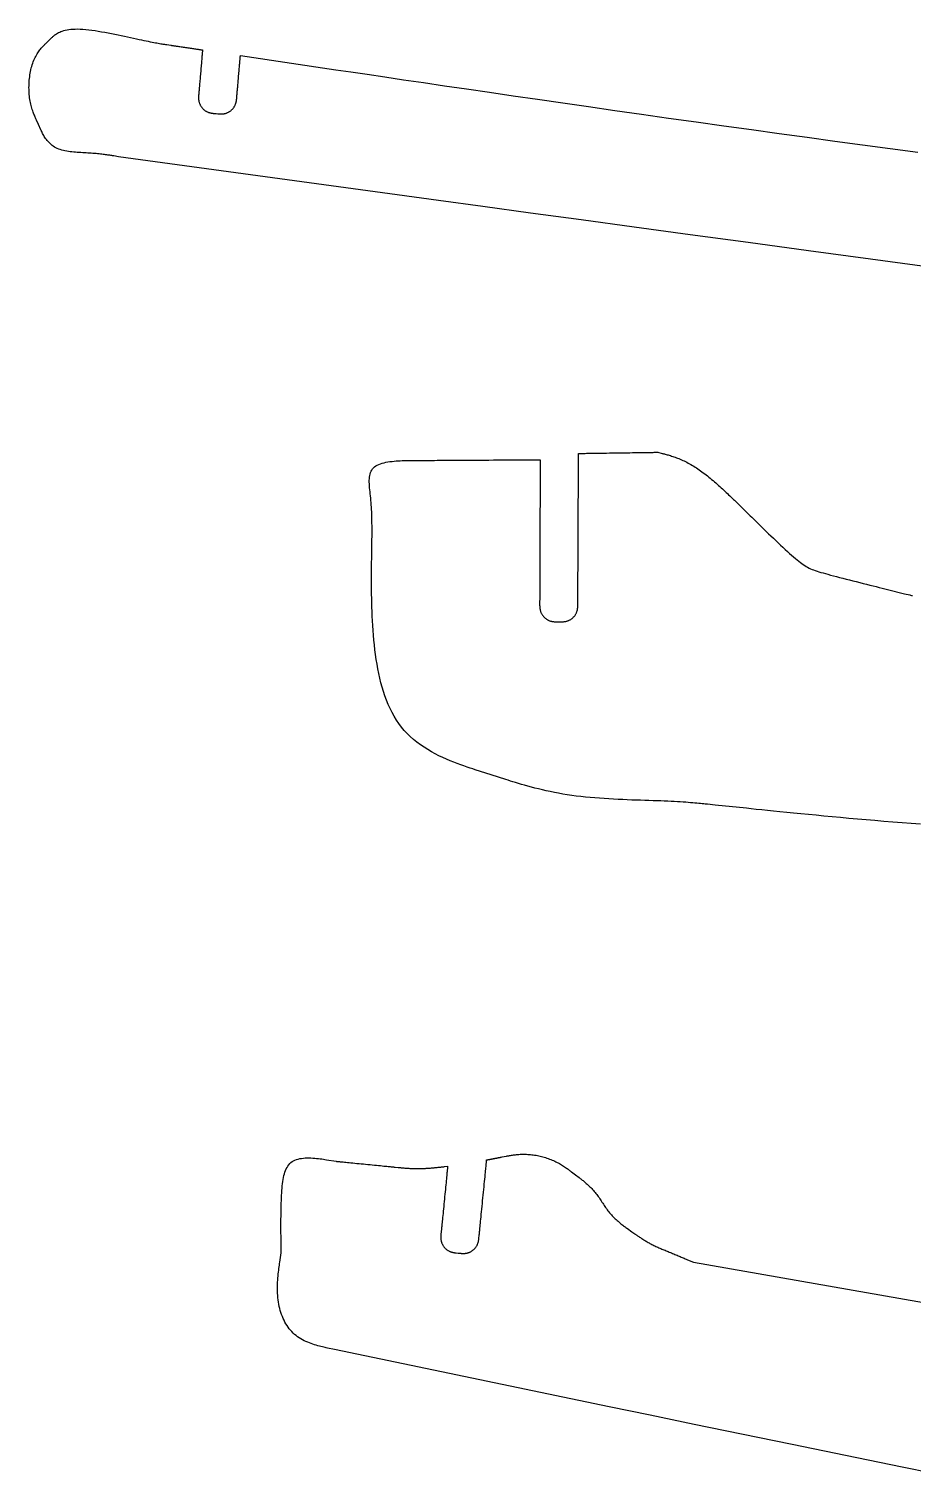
# Model space of a CAD drawing. Header units: millimetres. Extents: x -2745 to -1864, y 90 to 557.
# Drawn here: x -2740.4 to -2631.5, y 368.8 to 547.6 of the extents above; entities that cross this region are included whole.
import ezdxf

# ---------------------------------------------------------------- set-up
doc = ezdxf.new("R2010")
doc.units = ezdxf.units.MM

msp = doc.modelspace()

# ---------------------------------------------------------------- linework, layer by layer
at = {"flags": 128}
for points in [[(-2628.682365, 518.128862), (-2636.576466, 519.192211), (-2644.249664, 520.228159), (-2651.679497, 521.233358), (-2658.843502, 522.20446), (-2665.719218, 523.138118), (-2672.284181, 524.030983), (-2678.515931, 524.879706), (-2684.392005, 525.680943), (-2689.889939, 526.431341), (-2694.987273, 527.127557), (-2729.363223, 531.824911), (-2729.904391, 531.913849), (-2729.989594, 531.927835), (-2730.082734, 531.943019), (-2730.183629, 531.959267), (-2730.292097, 531.976443), (-2730.407958, 531.994414), (-2730.531029, 532.013042), (-2730.66113, 532.032193), (-2730.79808, 532.051733), (-2730.941696, 532.071525), (-2731.091798, 532.091436), (-2731.248205, 532.111329), (-2731.410736, 532.131069), (-2731.579207, 532.150522), (-2731.753439, 532.169552), (-2731.933251, 532.188024), (-2732.11846, 532.205802), (-2732.308885, 532.222752), (-2732.504347, 532.23874), (-2732.704662, 532.253629), (-2732.90965, 532.267283), (-2733.119048, 532.279675), (-2733.332281, 532.291201), (-2733.548687, 532.302362), (-2733.767609, 532.313662), (-2733.988388, 532.325603), (-2734.210364, 532.338686), (-2734.432881, 532.353415), (-2734.655279, 532.370292), (-2734.8769, 532.38982), (-2735.097084, 532.4125), (-2735.315173, 532.438835), (-2735.530509, 532.469327), (-2735.742433, 532.50448), (-2735.950287, 532.544794), (-2736.153411, 532.590775), (-2736.351148, 532.64292), (-2736.542838, 532.701736), (-2736.727823, 532.767724), (-2736.905445, 532.841387), (-2737.075045, 532.923225), (-2737.236113, 533.013514), (-2737.388738, 533.111617), (-2737.533158, 533.216666), (-2737.669609, 533.327796), (-2737.798331, 533.44414), (-2737.91956, 533.564832), (-2738.033533, 533.689007), (-2738.14049, 533.815796), (-2738.240667, 533.944337), (-2738.334302, 534.07376), (-2738.421632, 534.203201), (-2738.502895, 534.331793), (-2738.578329, 534.45867), (-2738.648173, 534.582967), (-2738.712661, 534.703815), (-2738.772035, 534.820351), (-2738.826528, 534.931707), (-2738.876382, 535.037017), (-2738.921831, 535.135415), (-2739.224986, 535.802317), (-2739.463698, 536.327651), (-2739.501224, 536.410366), (-2739.541912, 536.500807), (-2739.585335, 536.59882), (-2739.631077, 536.704254), (-2739.678713, 536.816951), (-2739.727824, 536.936761), (-2739.777987, 537.063529), (-2739.828781, 537.197101), (-2739.879787, 537.337325), (-2739.93058, 537.484045), (-2739.980742, 537.637109), (-2740.029849, 537.796363), (-2740.077481, 537.961653), (-2740.123216, 538.132825), (-2740.166634, 538.309727), (-2740.207313, 538.492204), (-2740.244832, 538.680103), (-2740.278768, 538.873269), (-2740.308702, 539.07155), (-2740.334211, 539.274791), (-2740.354949, 539.482764), (-2740.370871, 539.694936), (-2740.382006, 539.910699), (-2740.38838, 540.129447), (-2740.390025, 540.350568), (-2740.386969, 540.573459), (-2740.37924, 540.797508), (-2740.366868, 541.02211), (-2740.349883, 541.246655), (-2740.328311, 541.470538), (-2740.302182, 541.693147), (-2740.271527, 541.913879), (-2740.236372, 542.132121), (-2740.196748, 542.347269), (-2740.152683, 542.558714), (-2740.104206, 542.765848), (-2740.051345, 542.968063), (-2739.994131, 543.16475), (-2739.932592, 543.355303), (-2739.866756, 543.539114), (-2739.796729, 543.715692), (-2739.722926, 543.885021), (-2739.645834, 544.0472), (-2739.565945, 544.202331), (-2739.48375, 544.350515), (-2739.399736, 544.491851), (-2739.314396, 544.626441), (-2739.228217, 544.754385), (-2739.141691, 544.875785), (-2739.055308, 544.990741), (-2738.969557, 545.099352), (-2738.884929, 545.201721), (-2738.801913, 545.297948), (-2738.720999, 545.388133), (-2738.642679, 545.472378), (-2738.56744, 545.550783), (-2738.495774, 545.623448), (-2738.428171, 545.690474), (-2738.36512, 545.751962), (-2737.938284, 546.163788), (-2737.564449, 546.524353), (-2737.505453, 546.581003), (-2737.440145, 546.642227), (-2737.367823, 546.707188), (-2737.287782, 546.775052), (-2737.19932, 546.844984), (-2737.101732, 546.916149), (-2736.994313, 546.987711), (-2736.876363, 547.058836), (-2736.747175, 547.128687), (-2736.606048, 547.196431), (-2736.452276, 547.261232), (-2736.285157, 547.322253), (-2736.103986, 547.378662), (-2735.908061, 547.429621), (-2735.696678, 547.474297), (-2735.469132, 547.511853), (-2735.22472, 547.541456), (-2734.962739, 547.56227), (-2734.682486, 547.573458), (-2734.383254, 547.574187), (-2734.06478, 547.563895), (-2733.728534, 547.543116), (-2733.376427, 547.512658), (-2733.010372, 547.473332), (-2732.632276, 547.425944), (-2732.24405, 547.371305), (-2731.847605, 547.310221), (-2731.444849, 547.2435), (-2731.037693, 547.171953), (-2730.628047, 547.096387), (-2730.217823, 547.01761), (-2729.808928, 546.936432), (-2729.403273, 546.85366), (-2729.002769, 546.770103), (-2728.609326, 546.686569), (-2728.224853, 546.603867), (-2727.851262, 546.522805), (-2727.49046, 546.444193), (-2727.14436, 546.368837), (-2726.81487, 546.297548), (-2726.503485, 546.230965), (-2726.210033, 546.169064), (-2725.933927, 546.11165), (-2725.674577, 546.058531), (-2725.431399, 546.009515), (-2725.203804, 545.964407), (-2724.991202, 545.923013), (-2724.793008, 545.885143), (-2724.608633, 545.850602), (-2724.43749, 545.819199), (-2724.27899, 545.790737), (-2724.132546, 545.765026), (-2723.997572, 545.741872), (-2723.873478, 545.721082), (-2723.759677, 545.702463), (-2723.655581, 545.685821), (-2723.560604, 545.670965), (-2723.474156, 545.657699), (-2723.395651, 545.645832), (-2722.873371, 545.567685)], [(-2722.873371, 545.567685), (-2722.87329, 545.567673), (-2722.872723, 545.567587), (-2722.871184, 545.567358), (-2722.868186, 545.566911), (-2722.863244, 545.566173), (-2722.855871, 545.565073), (-2722.845583, 545.563537), (-2722.831891, 545.561493), (-2722.81431, 545.55887), (-2722.792354, 545.555593), (-2722.765538, 545.55159), (-2722.733374, 545.546789), (-2722.695376, 545.541119), (-2722.65106, 545.534504), (-2722.599939, 545.526874), (-2722.541525, 545.518157), (-2722.475335, 545.508277), (-2722.40088, 545.497165), (-2722.317676, 545.484746), (-2722.225235, 545.47095), (-2722.123315, 545.455738), (-2722.012646, 545.439221), (-2721.894199, 545.421542), (-2721.768947, 545.402849), (-2721.637861, 545.383284), (-2721.501914, 545.362993), (-2721.362079, 545.342123), (-2721.219327, 545.320817), (-2721.07463, 545.299221), (-2720.928962, 545.27748), (-2720.783293, 545.255739), (-2720.638596, 545.234143), (-2720.495845, 545.212837), (-2720.356009, 545.191967), (-2720.220062, 545.171676), (-2720.088977, 545.152111), (-2719.963724, 545.133418), (-2719.845277, 545.115739), (-2719.734608, 545.099222), (-2719.632689, 545.08401), (-2719.540248, 545.070214), (-2719.457043, 545.057795), (-2719.382589, 545.046683), (-2719.316398, 545.036803), (-2719.257985, 545.028085), (-2719.206863, 545.020456), (-2719.162546, 545.013841), (-2719.12455, 545.00817), (-2719.092386, 545.00337), (-2719.065569, 544.999367), (-2719.043613, 544.99609), (-2719.026033, 544.993467), (-2719.012341, 544.991423), (-2719.002051, 544.989887), (-2718.994679, 544.988787), (-2718.989737, 544.988049), (-2718.98674, 544.987602), (-2718.9852, 544.987372), (-2718.984633, 544.987287), (-2718.984552, 544.987276), (-2718.984561, 544.987165), (-2718.984627, 544.986395), (-2718.984807, 544.984303), (-2718.985158, 544.980231), (-2718.985735, 544.973516), (-2718.986597, 544.9635), (-2718.9878, 544.94952), (-2718.9894, 544.930917), (-2718.991454, 544.907031), (-2718.99402, 544.877201), (-2718.997154, 544.840766), (-2719.000912, 544.797065), (-2719.005352, 544.74544), (-2719.010531, 544.685228), (-2719.016506, 544.615771), (-2719.023332, 544.536407), (-2719.031067, 544.446475), (-2719.039767, 544.345316), (-2719.04949, 544.232269), (-2719.060293, 544.106673), (-2719.072203, 543.968198), (-2719.085136, 543.817836), (-2719.098978, 543.656905), (-2719.113615, 543.486728), (-2719.128934, 543.308627), (-2719.14482, 543.12392), (-2719.161161, 542.93393), (-2719.177844, 542.739978), (-2719.194753, 542.543383), (-2719.211776, 542.345467), (-2719.228799, 542.147552), (-2719.245708, 541.950958), (-2719.26239, 541.757005), (-2719.278731, 541.567015), (-2719.294617, 541.382309), (-2719.309936, 541.204207), (-2719.324574, 541.03403), (-2719.338415, 540.8731), (-2719.351348, 540.722737), (-2719.363259, 540.584263), (-2719.374061, 540.458667), (-2719.383784, 540.345619), (-2719.392485, 540.244459), (-2719.40022, 540.154529), (-2719.407046, 540.075164), (-2719.413021, 540.005706), (-2719.4182, 539.945495), (-2719.42264, 539.89387), (-2719.426398, 539.85017), (-2719.429532, 539.813735), (-2719.432098, 539.783905), (-2719.434152, 539.760018), (-2719.435752, 539.741416), (-2719.436954, 539.727436), (-2719.437816, 539.717419), (-2719.438393, 539.710704), (-2719.438744, 539.706632), (-2719.438924, 539.70454), (-2719.43899, 539.70377), (-2719.438999, 539.70366), (-2719.457551, 539.486935), (-2719.460448, 539.452831), (-2719.463475, 539.415658), (-2719.466484, 539.375593), (-2719.469326, 539.332822), (-2719.471852, 539.287522), (-2719.473915, 539.239876), (-2719.475366, 539.190063), (-2719.476056, 539.138264), (-2719.475838, 539.084662), (-2719.474562, 539.029435), (-2719.472082, 538.972766), (-2719.468247, 538.914834), (-2719.46291, 538.855821), (-2719.455923, 538.795906), (-2719.447137, 538.735271), (-2719.436403, 538.674099), (-2719.423573, 538.612567), (-2719.408499, 538.550858), (-2719.391033, 538.489152), (-2719.371026, 538.42763), (-2719.34837, 538.366461), (-2719.323118, 538.305769), (-2719.295365, 538.245667), (-2719.265202, 538.186266), (-2719.232725, 538.127677), (-2719.198027, 538.070016), (-2719.161201, 538.013392), (-2719.12234, 537.957917), (-2719.08154, 537.903705), (-2719.038891, 537.850867), (-2718.99449, 537.799516), (-2718.948429, 537.749764), (-2718.900802, 537.701723), (-2718.851701, 537.655504), (-2718.801222, 537.611221), (-2718.749457, 537.568985), (-2718.696501, 537.52891), (-2718.642446, 537.491106), (-2718.587387, 537.455685), (-2718.531416, 537.422761), (-2718.474646, 537.392407), (-2718.41726, 537.364545), (-2718.359461, 537.339059), (-2718.301452, 537.315831), (-2718.243435, 537.294746), (-2718.185611, 537.275685), (-2718.128185, 537.258535), (-2718.071355, 537.243177), (-2718.015328, 537.229495), (-2717.960303, 537.217373), (-2717.906484, 537.206693), (-2717.854073, 537.197341), (-2717.803271, 537.189198), (-2717.754282, 537.182149), (-2717.707309, 537.176076), (-2717.662551, 537.170864), (-2717.620214, 537.166395), (-2717.580497, 537.162555), (-2717.543606, 537.159225), (-2717.294503, 537.137773), (-2717.079264, 537.119298), (-2717.045394, 537.116414), (-2717.008475, 537.113401), (-2716.968686, 537.11041), (-2716.926206, 537.10759), (-2716.881216, 537.105091), (-2716.833894, 537.10306), (-2716.78442, 537.10165), (-2716.732973, 537.101009), (-2716.679732, 537.101284), (-2716.624878, 537.102628), (-2716.568588, 537.105189), (-2716.511044, 537.109115), (-2716.452424, 537.114558), (-2716.392906, 537.121665), (-2716.332673, 537.130586), (-2716.271901, 537.141471), (-2716.210772, 537.154469), (-2716.149463, 537.16973), (-2716.088155, 537.187403), (-2716.027027, 537.207637), (-2715.966246, 537.230541), (-2715.905937, 537.256061), (-2715.84621, 537.284102), (-2715.787177, 537.31457), (-2715.728949, 537.347369), (-2715.671639, 537.382406), (-2715.615356, 537.419585), (-2715.560214, 537.458811), (-2715.506323, 537.49999), (-2715.453796, 537.543027), (-2715.402742, 537.587827), (-2715.353275, 537.634297), (-2715.305506, 537.68234), (-2715.259545, 537.731862), (-2715.215506, 537.782769), (-2715.173498, 537.834965), (-2715.133635, 537.888356), (-2715.096025, 537.942847), (-2715.060784, 537.998344), (-2715.028021, 538.054752), (-2714.997809, 538.111958), (-2714.970072, 538.169776), (-2714.944694, 538.228004), (-2714.921559, 538.286437), (-2714.900551, 538.344874), (-2714.881556, 538.40311), (-2714.864458, 538.460943), (-2714.84914, 538.518169), (-2714.835489, 538.574584), (-2714.823387, 538.629986), (-2714.81272, 538.68417), (-2714.803372, 538.736936), (-2714.795228, 538.788078), (-2714.788172, 538.837393), (-2714.782089, 538.884678), (-2714.776862, 538.92973), (-2714.772377, 538.972345), (-2714.768519, 539.012322), (-2714.76517, 539.049454), (-2714.743587, 539.300179), (-2714.743578, 539.300283), (-2714.743515, 539.301012), (-2714.743345, 539.302989), (-2714.743014, 539.306839), (-2714.742468, 539.313187), (-2714.741653, 539.322656), (-2714.740517, 539.335872), (-2714.739004, 539.35346), (-2714.737062, 539.376042), (-2714.734636, 539.404242), (-2714.731673, 539.438687), (-2714.728121, 539.480001), (-2714.723923, 539.528808), (-2714.719027, 539.58573), (-2714.713379, 539.651394), (-2714.706926, 539.726424), (-2714.699613, 539.811444), (-2714.691387, 539.90708), (-2714.682195, 540.013953), (-2714.671983, 540.13269), (-2714.660723, 540.263602), (-2714.648497, 540.405754), (-2714.635411, 540.557896), (-2714.621574, 540.718778), (-2714.607092, 540.887154), (-2714.592073, 541.061773), (-2714.576624, 541.241387), (-2714.560854, 541.424748), (-2714.544869, 541.610606), (-2714.528776, 541.797713), (-2714.512682, 541.98482), (-2714.496696, 542.170678), (-2714.480926, 542.354039), (-2714.465477, 542.533653), (-2714.450458, 542.708273), (-2714.435977, 542.876648), (-2714.422139, 543.037531), (-2714.409053, 543.189671), (-2714.396827, 543.331823), (-2714.385568, 543.462736), (-2714.375355, 543.581472), (-2714.366163, 543.688346), (-2714.357938, 543.783981), (-2714.350624, 543.869001), (-2714.344171, 543.944031), (-2714.338524, 544.009695), (-2714.333628, 544.066619), (-2714.32943, 544.115424), (-2714.325877, 544.156738), (-2714.322914, 544.191183), (-2714.320488, 544.219385), (-2714.318546, 544.241966), (-2714.317034, 544.259553), (-2714.315897, 544.272769), (-2714.315082, 544.282238), (-2714.314536, 544.288587), (-2714.314205, 544.292437), (-2714.314035, 544.294415), (-2714.313972, 544.295142), (-2714.313963, 544.295247), (-2702.55506, 542.556741), (-2700.704582, 542.283188), (-2698.68702, 541.985127), (-2696.511672, 541.664126), (-2694.187836, 541.321754), (-2691.724812, 540.959582), (-2689.131897, 540.579179), (-2686.418391, 540.182113), (-2683.593593, 539.769953), (-2680.666801, 539.344269), (-2677.647314, 538.906629), (-2674.54443, 538.458604), (-2671.367449, 538.001762), (-2668.125669, 537.537671), (-2664.828389, 537.067903), (-2661.484907, 536.594025), (-2658.104522, 536.117607), (-2654.696534, 535.640217), (-2651.27024, 535.163426), (-2647.834939, 534.688802), (-2644.399931, 534.217915), (-2640.972786, 533.752058), (-2637.554171, 533.29143), (-2634.143021, 532.835956), (-2630.738275, 532.385558)], [(-2692.182823, 494.368243), (-2692.182514, 494.368245), (-2692.180348, 494.368258), (-2692.17447, 494.368293), (-2692.163024, 494.36836), (-2692.144151, 494.368473), (-2692.115998, 494.36864), (-2692.076708, 494.368873), (-2692.024423, 494.369183), (-2691.957288, 494.369582), (-2691.873447, 494.37008), (-2691.771043, 494.370688), (-2691.648221, 494.371417), (-2691.503123, 494.372278), (-2691.333894, 494.373283), (-2691.138678, 494.374443), (-2690.915618, 494.375767), (-2690.662858, 494.377268), (-2690.37854, 494.378956), (-2690.060811, 494.380842), (-2689.707813, 494.382938), (-2689.318617, 494.385249), (-2688.896008, 494.387758), (-2688.4437, 494.390444), (-2687.965404, 494.393284), (-2687.464833, 494.396256), (-2686.9457, 494.399338), (-2686.411716, 494.402509), (-2685.866595, 494.405745), (-2685.314048, 494.409026), (-2684.75779, 494.412329), (-2684.201531, 494.415632), (-2683.648984, 494.418913), (-2683.103863, 494.422149), (-2682.56988, 494.42532), (-2682.050745, 494.428402), (-2681.550175, 494.431375), (-2681.071879, 494.434214), (-2680.61957, 494.436899), (-2680.196962, 494.439409), (-2679.807767, 494.441719), (-2679.454768, 494.443816), (-2679.137038, 494.445703), (-2678.852722, 494.44739), (-2678.599962, 494.448891), (-2678.376901, 494.450215), (-2678.181684, 494.451375), (-2678.012456, 494.452379), (-2677.867358, 494.453241), (-2677.744535, 494.453971), (-2677.642132, 494.454578), (-2677.55829, 494.455076), (-2677.491156, 494.455475), (-2677.438872, 494.455786), (-2677.399581, 494.456018), (-2677.371427, 494.456186), (-2677.352556, 494.456297), (-2677.341109, 494.456366), (-2677.335231, 494.456401), (-2677.333065, 494.456413), (-2677.332755, 494.456415), (-2677.332757, 494.456049), (-2677.332766, 494.453481), (-2677.332792, 494.446513), (-2677.332842, 494.432944), (-2677.332924, 494.410572), (-2677.333046, 494.377199), (-2677.333218, 494.330622), (-2677.333446, 494.268643), (-2677.333738, 494.189059), (-2677.334104, 494.089672), (-2677.33455, 493.96828), (-2677.335086, 493.822682), (-2677.335719, 493.650679), (-2677.336456, 493.450071), (-2677.337308, 493.218656), (-2677.33828, 492.954234), (-2677.339381, 492.654604), (-2677.340621, 492.317567), (-2677.342006, 491.940921), (-2677.343545, 491.522467), (-2677.345242, 491.061104), (-2677.347084, 490.560132), (-2677.349055, 490.023953), (-2677.351141, 489.456967), (-2677.353322, 488.863577), (-2677.355586, 488.248181), (-2677.357914, 487.615182), (-2677.36029, 486.96898), (-2677.362699, 486.313975), (-2677.365124, 485.654571), (-2677.367549, 484.995166), (-2677.369958, 484.340162), (-2677.372333, 483.69396), (-2677.374661, 483.06096), (-2677.376925, 482.445565), (-2677.379107, 481.852174), (-2677.381192, 481.285188), (-2677.383164, 480.74901), (-2677.385006, 480.248038), (-2677.386703, 479.786675), (-2677.388241, 479.36822), (-2677.389627, 478.991575), (-2677.390866, 478.654537), (-2677.391967, 478.354908), (-2677.39294, 478.090485), (-2677.393791, 477.859071), (-2677.394528, 477.658462), (-2677.395161, 477.486459), (-2677.395697, 477.340862), (-2677.396144, 477.21947), (-2677.396509, 477.120082), (-2677.396802, 477.040499), (-2677.397029, 476.978519), (-2677.397201, 476.931943), (-2677.397324, 476.89857), (-2677.397405, 476.876198), (-2677.397456, 476.862628), (-2677.397481, 476.85566), (-2677.39749, 476.853093), (-2677.397492, 476.852726), (-2677.398243, 476.635564), (-2677.398339, 476.601392), (-2677.398315, 476.564155), (-2677.398036, 476.524042), (-2677.397371, 476.481246), (-2677.396187, 476.435957), (-2677.394351, 476.388366), (-2677.391733, 476.338664), (-2677.388198, 476.287045), (-2677.383615, 476.233697), (-2677.377849, 476.178812), (-2677.370771, 476.122581), (-2677.362245, 476.065196), (-2677.352141, 476.006848), (-2677.340327, 475.947729), (-2677.326668, 475.888027), (-2677.311032, 475.827936), (-2677.293288, 475.767648), (-2677.273303, 475.707351), (-2677.250944, 475.64724), (-2677.226078, 475.587502), (-2677.198614, 475.528317), (-2677.168611, 475.469803), (-2677.136172, 475.412066), (-2677.101398, 475.355211), (-2677.064391, 475.299343), (-2677.02525, 475.244569), (-2676.98408, 475.190991), (-2676.94098, 475.138717), (-2676.89605, 475.087851), (-2676.849394, 475.038499), (-2676.801112, 474.990765), (-2676.751307, 474.944755), (-2676.700077, 474.900575), (-2676.647525, 474.858329), (-2676.593754, 474.818123), (-2676.538862, 474.780062), (-2676.482953, 474.744251), (-2676.426127, 474.710795), (-2676.368486, 474.679801), (-2676.31013, 474.651373), (-2676.251177, 474.625575), (-2676.191804, 474.602317), (-2676.132203, 474.581466), (-2676.072567, 474.562887), (-2676.013089, 474.546449), (-2675.953962, 474.53202), (-2675.895378, 474.519467), (-2675.83753, 474.508657), (-2675.78061, 474.499457), (-2675.724811, 474.491736), (-2675.670326, 474.48536), (-2675.617347, 474.480198), (-2675.566068, 474.476116), (-2675.51668, 474.472981), (-2675.469377, 474.470662), (-2675.42435, 474.469026), (-2675.381794, 474.46794), (-2675.3419, 474.467271), (-2675.304861, 474.466888), (-2675.054846, 474.465331), (-2674.838816, 474.46417), (-2674.804824, 474.46401), (-2674.767781, 474.463966), (-2674.727879, 474.464174), (-2674.685308, 474.464768), (-2674.64026, 474.465882), (-2674.592923, 474.467652), (-2674.54349, 474.470211), (-2674.49215, 474.473694), (-2674.439094, 474.478234), (-2674.384514, 474.483969), (-2674.328598, 474.491029), (-2674.271539, 474.499552), (-2674.213526, 474.50967), (-2674.154751, 474.52152), (-2674.095402, 474.535235), (-2674.035672, 474.550949), (-2673.975751, 474.568797), (-2673.91583, 474.588914), (-2673.856098, 474.611433), (-2673.796747, 474.63649), (-2673.737953, 474.66418), (-2673.679835, 474.694438), (-2673.622495, 474.727161), (-2673.566039, 474.762246), (-2673.510571, 474.79959), (-2673.456193, 474.83909), (-2673.403013, 474.880642), (-2673.351131, 474.924143), (-2673.300653, 474.969489), (-2673.251683, 475.016579), (-2673.204326, 475.065307), (-2673.158684, 475.115572), (-2673.114863, 475.167268), (-2673.072966, 475.220295), (-2673.033098, 475.274547), (-2672.995361, 475.329922), (-2672.959862, 475.386317), (-2672.926702, 475.443628), (-2672.895988, 475.501752), (-2672.867823, 475.560586), (-2672.842271, 475.620011), (-2672.81924, 475.67985), (-2672.798599, 475.739908), (-2672.780214, 475.799993), (-2672.763956, 475.85991), (-2672.749691, 475.919468), (-2672.737288, 475.978472), (-2672.726615, 476.036728), (-2672.717541, 476.094043), (-2672.709932, 476.150226), (-2672.703659, 476.20508), (-2672.698589, 476.258415), (-2672.694589, 476.310034), (-2672.691529, 476.359747), (-2672.689276, 476.40736), (-2672.687698, 476.452677), (-2672.686664, 476.495508), (-2672.686042, 476.535658), (-2672.6857, 476.572933), (-2672.684414, 476.824538), (-2672.684412, 476.824923), (-2672.6844, 476.827606), (-2672.684367, 476.834891), (-2672.684302, 476.849077), (-2672.684196, 476.872465), (-2672.684038, 476.907355), (-2672.683816, 476.956049), (-2672.683521, 477.020844), (-2672.683143, 477.104044), (-2672.68267, 477.207949), (-2672.682093, 477.334858), (-2672.681401, 477.487072), (-2672.680583, 477.666891), (-2672.67963, 477.876616), (-2672.678529, 478.118548), (-2672.677272, 478.394987), (-2672.675847, 478.708234), (-2672.674244, 479.060587), (-2672.672453, 479.454349), (-2672.670464, 479.891821), (-2672.66827, 480.374151), (-2672.665887, 480.897889), (-2672.663338, 481.458435), (-2672.660642, 482.051187), (-2672.65782, 482.671545), (-2672.654894, 483.314907), (-2672.651885, 483.976674), (-2672.648811, 484.652242), (-2672.645697, 485.337013), (-2672.642562, 486.026385), (-2672.639426, 486.715757), (-2672.636312, 487.400527), (-2672.633239, 488.076096), (-2672.63023, 488.737862), (-2672.627303, 489.381224), (-2672.624482, 490.001582), (-2672.621785, 490.594335), (-2672.619236, 491.15488), (-2672.616854, 491.678619), (-2672.61466, 492.160949), (-2672.61267, 492.59842), (-2672.61088, 492.992183), (-2672.609277, 493.344536), (-2672.607852, 493.657783), (-2672.606594, 493.934221), (-2672.605494, 494.176153), (-2672.604541, 494.385878), (-2672.603723, 494.565698), (-2672.60303, 494.717911), (-2672.602453, 494.84482), (-2672.601981, 494.948725), (-2672.601602, 495.031924), (-2672.601307, 495.096721), (-2672.601086, 495.145414), (-2672.600927, 495.180304), (-2672.600821, 495.203693), (-2672.600756, 495.217878), (-2672.600723, 495.225164), (-2672.600711, 495.227847), (-2672.60071, 495.228231), (-2672.600505, 495.228233), (-2672.599079, 495.228255), (-2672.59521, 495.228313), (-2672.587674, 495.228424), (-2672.575249, 495.228608), (-2672.556714, 495.228882), (-2672.530846, 495.229266), (-2672.496424, 495.229776), (-2672.452225, 495.230431), (-2672.397028, 495.231249), (-2672.329609, 495.232247), (-2672.248747, 495.233446), (-2672.153221, 495.234862), (-2672.041807, 495.236512), (-2671.913284, 495.238417), (-2671.766429, 495.240593), (-2671.600022, 495.243058), (-2671.412838, 495.245832), (-2671.203657, 495.248931), (-2670.971256, 495.252374), (-2670.715025, 495.256171), (-2670.436795, 495.260294), (-2670.139014, 495.264707), (-2669.824121, 495.269372), (-2669.494564, 495.274255), (-2669.152787, 495.279319), (-2668.801233, 495.284529), (-2668.442345, 495.289846), (-2668.07857, 495.295236), (-2667.71235, 495.300662), (-2667.346131, 495.306089), (-2666.982356, 495.311479), (-2666.623468, 495.316797), (-2666.271914, 495.322006), (-2665.930137, 495.32707), (-2665.60058, 495.331953), (-2665.285687, 495.336618), (-2664.987906, 495.341031), (-2664.709676, 495.345154), (-2664.453445, 495.348951), (-2664.221044, 495.352394), (-2664.011863, 495.355493), (-2663.824679, 495.358267), (-2663.658272, 495.360732), (-2663.511417, 495.362908), (-2663.382894, 495.364813), (-2663.27148, 495.366463), (-2663.175954, 495.367879), (-2663.095092, 495.369078), (-2663.027673, 495.370076), (-2662.972476, 495.370894), (-2662.928277, 495.371549), (-2662.893855, 495.372059), (-2662.867987, 495.372443), (-2662.849452, 495.372717), (-2662.837027, 495.372901), (-2662.829491, 495.373012), (-2662.825622, 495.37307), (-2662.824196, 495.373092), (-2662.823991, 495.373095), (-2662.284521, 495.236177), (-2662.199619, 495.214597), (-2662.10701, 495.190878), (-2662.00708, 495.164931), (-2661.900216, 495.13667), (-2661.786803, 495.106008), (-2661.667226, 495.072858), (-2661.541872, 495.037133), (-2661.411124, 494.998747), (-2661.275371, 494.957613), (-2661.134998, 494.913644), (-2660.990389, 494.866753), (-2660.841932, 494.816854), (-2660.69001, 494.763859), (-2660.535012, 494.707682), (-2660.377321, 494.648235), (-2660.217323, 494.585433), (-2660.055406, 494.519188), (-2659.891954, 494.449414), (-2659.727352, 494.376024), (-2659.561986, 494.298931), (-2659.39618, 494.21807), (-2659.230002, 494.133476), (-2659.06346, 494.045201), (-2658.896558, 493.9533), (-2658.729303, 493.857827), (-2658.561701, 493.758839), (-2658.393759, 493.656388), (-2658.225483, 493.550532), (-2658.056878, 493.441322), (-2657.887952, 493.328815), (-2657.718709, 493.213065), (-2657.549158, 493.094127), (-2657.379302, 492.972055), (-2657.20915, 492.846906), (-2657.038707, 492.718731), (-2656.867979, 492.587588), (-2656.696973, 492.453529), (-2656.525694, 492.316612), (-2656.354149, 492.176888), (-2656.182344, 492.034414), (-2656.010359, 491.889328), (-2655.83857, 491.742109), (-2655.667425, 491.593317), (-2655.497371, 491.443515), (-2655.32886, 491.293264), (-2655.16234, 491.143125), (-2654.998258, 490.993662), (-2654.837066, 490.845435), (-2654.67921, 490.699007), (-2654.52514, 490.554938), (-2654.375305, 490.413791), (-2654.230155, 490.276128), (-2654.090136, 490.142511), (-2653.955699, 490.0135), (-2653.827292, 489.889657), (-2653.705365, 489.771546), (-2653.590366, 489.659728), (-2653.482743, 489.554763), (-2653.382946, 489.457214), (-2652.709857, 488.798345), (-2651.43858, 487.553875), (-2651.238636, 487.358169), (-2651.021321, 487.145579), (-2650.788328, 486.91789), (-2650.541357, 486.676886), (-2650.282103, 486.424351), (-2650.012261, 486.16207), (-2649.733529, 485.891824), (-2649.447605, 485.615401), (-2649.156182, 485.334582), (-2648.860961, 485.051153), (-2648.563634, 484.766896), (-2648.265901, 484.483596), (-2647.969456, 484.203038), (-2647.675997, 483.927005), (-2647.387221, 483.657281), (-2647.104824, 483.395649), (-2646.8305, 483.143896), (-2646.56595, 482.903803), (-2646.312868, 482.677155), (-2646.07295, 482.465736), (-2645.847292, 482.270848), (-2645.634584, 482.091864), (-2645.432917, 481.927673), (-2645.240378, 481.777166), (-2645.055057, 481.639231), (-2644.875043, 481.51276), (-2644.698425, 481.396642), (-2644.523294, 481.289768), (-2644.347736, 481.191028), (-2644.169841, 481.099311), (-2643.9877, 481.013509), (-2643.799401, 480.932508), (-2643.603032, 480.855203), (-2643.396685, 480.780482), (-2643.178446, 480.707234), (-2642.946406, 480.634351), (-2642.698654, 480.560721), (-2642.433279, 480.485236), (-2642.148369, 480.406784), (-2641.842015, 480.324258), (-2641.513048, 480.23683), (-2641.163271, 480.144818), (-2640.79523, 480.048823), (-2640.411472, 479.949446), (-2640.014542, 479.847288), (-2639.606986, 479.74295), (-2639.19135, 479.637035), (-2638.77018, 479.530143), (-2638.346021, 479.422875), (-2637.921421, 479.315833), (-2637.498925, 479.209618), (-2637.081079, 479.104831), (-2636.670428, 479.002074), (-2636.26952, 478.901947), (-2635.8809, 478.805052), (-2635.507112, 478.711991), (-2635.150704, 478.623364), (-2634.814223, 478.539772), (-2634.500212, 478.461819), (-2632.373651, 477.934129), (-2631.739675, 477.776857), (-2631.639897, 477.752115), (-2631.531049, 477.725187), (-2631.413569, 477.696247)], [(-2630.422266, 449.49734), (-2631.565602, 449.584337), (-2632.698524, 449.672611), (-2633.8212, 449.762195), (-2634.933793, 449.853119), (-2636.036105, 449.945354), (-2637.126476, 450.038631), (-2638.202878, 450.132615), (-2639.263289, 450.226975), (-2640.305682, 450.32138), (-2641.328032, 450.415498), (-2642.328314, 450.508997), (-2643.304503, 450.601544), (-2644.254573, 450.692808), (-2645.176499, 450.782457), (-2646.068255, 450.870159), (-2646.927817, 450.955582), (-2647.753159, 451.038393), (-2648.542256, 451.118262), (-2649.293083, 451.194856), (-2650.003613, 451.267844), (-2650.671823, 451.336892), (-2651.295686, 451.401671), (-2651.873179, 451.461847), (-2655.76375, 451.868178), (-2656.679678, 451.963833), (-2656.823973, 451.978877), (-2656.982228, 451.995229), (-2657.154661, 452.012763), (-2657.341495, 452.03135), (-2657.542949, 452.050865), (-2657.759244, 452.071181), (-2657.990599, 452.09217), (-2658.237235, 452.113705), (-2658.499371, 452.135661), (-2658.77723, 452.157909), (-2659.07103, 452.180323), (-2659.380993, 452.202777), (-2659.707339, 452.225144), (-2660.050286, 452.247295), (-2660.410057, 452.269105), (-2660.786873, 452.290446), (-2661.18095, 452.311193), (-2661.592512, 452.331217), (-2662.021778, 452.350393), (-2662.468968, 452.368593), (-2662.934044, 452.385781), (-2663.415933, 452.402279), (-2663.913301, 452.418507), (-2664.424814, 452.434876), (-2664.949142, 452.451802), (-2665.484949, 452.469701), (-2666.030904, 452.488986), (-2666.585674, 452.510075), (-2667.147926, 452.533379), (-2667.716328, 452.559317), (-2668.289546, 452.588301), (-2668.866247, 452.620747), (-2669.445098, 452.65707), (-2670.024767, 452.697686), (-2670.603922, 452.743008), (-2671.181228, 452.793452), (-2671.755355, 452.849433), (-2672.324967, 452.911365), (-2672.888733, 452.979665), (-2673.445319, 453.054746), (-2673.993491, 453.136833), (-2674.532408, 453.22538), (-2675.061328, 453.319651), (-2675.579506, 453.41891), (-2676.0862, 453.522421), (-2676.580668, 453.629447), (-2677.062165, 453.739252), (-2677.529948, 453.8511), (-2677.983277, 453.964256), (-2678.421406, 454.07798), (-2678.843594, 454.191538), (-2679.249097, 454.304195), (-2679.637172, 454.415213), (-2680.007076, 454.523855), (-2680.358066, 454.629387), (-2680.689401, 454.731071), (-2681.000334, 454.828171), (-2681.290126, 454.919951), (-2681.558032, 455.005675), (-2683.361412, 455.586535), (-2685.336675, 456.222784), (-2685.647349, 456.323074), (-2685.985065, 456.433386), (-2686.347242, 456.5542), (-2686.731294, 456.685997), (-2687.134634, 456.829254), (-2687.55468, 456.984453), (-2687.988847, 457.15207), (-2688.434548, 457.332588), (-2688.8892, 457.526484), (-2689.350217, 457.734238), (-2689.815016, 457.956329), (-2690.281011, 458.193238), (-2690.745617, 458.445443), (-2691.20625, 458.713423), (-2691.660324, 458.997656), (-2692.105256, 459.298625), (-2692.538459, 459.616808), (-2692.957351, 459.952683), (-2693.359344, 460.306731), (-2693.741855, 460.67943), (-2694.102848, 461.07104), (-2694.442482, 461.480935), (-2694.761463, 461.908272), (-2695.060501, 462.352206), (-2695.340301, 462.81189), (-2695.601573, 463.286483), (-2695.845022, 463.775136), (-2696.071357, 464.277007), (-2696.281286, 464.79125), (-2696.475515, 465.31702), (-2696.654753, 465.853472), (-2696.819708, 466.399762), (-2696.971085, 466.955045), (-2697.109594, 467.518475), (-2697.235941, 468.089208), (-2697.350835, 468.6664), (-2697.454982, 469.249204), (-2697.549092, 469.836778), (-2697.633869, 470.428274), (-2697.710023, 471.02285), (-2697.778213, 471.619524), (-2697.838899, 472.216774), (-2697.892497, 472.812944), (-2697.939419, 473.406377), (-2697.980079, 473.995414), (-2698.01489, 474.578401), (-2698.044267, 475.153678), (-2698.068622, 475.71959), (-2698.088369, 476.274477), (-2698.103923, 476.816685), (-2698.115693, 477.344555), (-2698.124099, 477.856432), (-2698.129549, 478.350656), (-2698.132458, 478.825571), (-2698.133242, 479.279521), (-2698.132311, 479.710848), (-2698.13008, 480.117895), (-2698.126964, 480.499004), (-2698.123374, 480.852519), (-2698.096119, 483.237353), (-2698.083668, 484.325427), (-2698.081732, 484.496622), (-2698.079761, 484.683076), (-2698.077906, 484.883727), (-2698.07632, 485.097515), (-2698.075153, 485.323375), (-2698.074558, 485.560248), (-2698.074686, 485.807071), (-2698.075688, 486.062782), (-2698.077716, 486.32632), (-2698.080922, 486.596623), (-2698.085458, 486.872627), (-2698.091475, 487.153273), (-2698.099124, 487.437498), (-2698.108558, 487.724241), (-2698.119928, 488.012438), (-2698.133384, 488.30103), (-2698.149081, 488.588953), (-2698.167168, 488.875146), (-2698.187797, 489.158547), (-2698.21112, 489.438094), (-2698.237074, 489.71285), (-2698.264735, 489.98237), (-2698.292966, 490.246337), (-2698.32063, 490.504429), (-2698.346586, 490.756328), (-2698.369698, 491.001713), (-2698.388828, 491.240266), (-2698.402838, 491.471668), (-2698.410589, 491.695599), (-2698.410944, 491.911737), (-2698.402764, 492.119766), (-2698.384914, 492.319366), (-2698.356251, 492.510216), (-2698.315641, 492.691997), (-2698.261945, 492.864391), (-2698.194025, 493.027076), (-2698.110742, 493.179735), (-2698.010959, 493.322046), (-2697.893537, 493.453693), (-2697.75734, 493.574353), (-2697.601728, 493.683855), (-2697.428061, 493.782612), (-2697.238196, 493.871185), (-2697.033992, 493.950133), (-2696.817308, 494.020017), (-2696.590002, 494.081398), (-2696.353933, 494.134835), (-2696.110959, 494.180888), (-2695.862938, 494.220118), (-2695.611731, 494.253085), (-2695.359193, 494.280349), (-2695.107184, 494.302471), (-2694.857563, 494.32001), (-2694.612188, 494.333527), (-2694.372917, 494.343583), (-2694.14161, 494.350737), (-2693.920124, 494.355548), (-2693.710317, 494.358579), (-2693.514049, 494.36039), (-2692.182823, 494.368243)], [(-2625.381758, 368.750535), (-2632.690123, 370.228519), (-2639.653076, 371.645606), (-2646.257224, 372.997429), (-2652.489169, 374.279612), (-2658.335517, 375.48779), (-2663.78287, 376.617587), (-2668.817833, 377.664635), (-2702.705803, 384.723969), (-2703.577846, 384.905618), (-2703.715022, 384.934283), (-2703.864249, 384.966004), (-2704.024501, 385.001112), (-2704.194749, 385.039939), (-2704.373964, 385.082814), (-2704.561118, 385.130071), (-2704.755183, 385.182038), (-2704.955131, 385.23905), (-2705.159933, 385.301435), (-2705.368561, 385.369526), (-2705.579987, 385.443654), (-2705.793182, 385.524149), (-2706.007118, 385.611343), (-2706.220767, 385.705567), (-2706.433101, 385.807152), (-2706.643091, 385.916431), (-2706.849708, 386.033732), (-2707.051925, 386.159388), (-2707.248714, 386.293731), (-2707.439046, 386.437091), (-2707.622061, 386.589689), (-2707.797574, 386.751314), (-2707.965567, 386.921644), (-2708.126024, 387.100355), (-2708.278927, 387.287125), (-2708.424259, 387.481633), (-2708.562004, 387.683555), (-2708.692144, 387.89257), (-2708.814662, 388.108356), (-2708.92954, 388.330591), (-2709.036763, 388.558951), (-2709.136313, 388.793115), (-2709.228171, 389.032761), (-2709.312323, 389.277566), (-2709.38875, 389.527208), (-2709.457435, 389.781365), (-2709.518362, 390.039715), (-2709.571514, 390.301936), (-2709.616872, 390.567704), (-2709.654419, 390.8367), (-2709.684227, 391.108503), (-2709.706711, 391.382316), (-2709.722373, 391.657245), (-2709.731717, 391.932394), (-2709.735246, 392.206873), (-2709.733462, 392.479785), (-2709.726869, 392.750236), (-2709.71597, 393.017333), (-2709.701267, 393.280181), (-2709.683263, 393.537887), (-2709.662462, 393.789557), (-2709.639366, 394.034295), (-2709.614478, 394.271209), (-2709.588301, 394.499404), (-2709.561338, 394.717987), (-2709.534092, 394.926063), (-2709.507067, 395.122739), (-2709.480763, 395.307119), (-2709.455686, 395.478311), (-2709.283559, 396.63388), (-2709.296122, 397.891417), (-2709.298083, 398.089265), (-2709.300127, 398.304686), (-2709.30215, 398.536393), (-2709.304047, 398.783096), (-2709.305712, 399.043506), (-2709.307042, 399.316337), (-2709.30793, 399.600295), (-2709.308272, 399.894094), (-2709.307963, 400.196447), (-2709.306899, 400.506061), (-2709.304973, 400.82165), (-2709.302082, 401.141925), (-2709.29812, 401.465595), (-2709.292982, 401.791373), (-2709.286565, 402.117969), (-2709.278761, 402.444096), (-2709.269467, 402.768463), (-2709.258578, 403.089782), (-2709.24599, 403.406764), (-2709.231595, 403.71812), (-2709.215211, 404.022714), (-2709.196328, 404.320012), (-2709.174361, 404.609635), (-2709.148719, 404.891205), (-2709.118818, 405.164339), (-2709.084066, 405.428661), (-2709.04388, 405.683787), (-2708.997668, 405.929339), (-2708.944846, 406.164939), (-2708.884824, 406.390203), (-2708.817013, 406.604754), (-2708.740829, 406.808212), (-2708.655682, 407.000196), (-2708.560983, 407.180326), (-2708.456148, 407.348224), (-2708.340586, 407.503508), (-2708.213711, 407.645799), (-2708.074935, 407.774717), (-2707.923668, 407.889883), (-2707.759326, 407.990915), (-2707.581658, 408.07764), (-2707.39178, 408.150707), (-2707.191141, 408.210969), (-2706.981196, 408.25928), (-2706.763396, 408.296493), (-2706.539195, 408.323463), (-2706.310045, 408.341043), (-2706.077397, 408.350088), (-2705.842705, 408.351451), (-2705.607421, 408.345985), (-2705.372998, 408.334546), (-2705.140889, 408.317987), (-2704.912545, 408.29716), (-2704.68942, 408.272921), (-2704.472966, 408.246124), (-2704.264635, 408.217622), (-2704.065879, 408.188269), (-2703.878154, 408.158918), (-2703.702908, 408.130424), (-2702.515858, 407.932684)], [(-2702.515858, 407.932684), (-2702.515705, 407.932669), (-2702.514639, 407.932564), (-2702.511747, 407.932278), (-2702.506117, 407.931724), (-2702.496833, 407.930809), (-2702.482983, 407.929444), (-2702.463654, 407.927539), (-2702.437932, 407.925005), (-2702.404905, 407.921749), (-2702.363658, 407.917684), (-2702.313281, 407.91272), (-2702.252859, 407.906766), (-2702.181477, 407.899731), (-2702.098225, 407.891526), (-2702.002187, 407.882062), (-2701.892452, 407.871247), (-2701.768107, 407.858993), (-2701.628236, 407.845209), (-2701.471929, 407.829804), (-2701.298269, 407.812691), (-2701.106804, 407.793822), (-2700.898902, 407.773333), (-2700.676386, 407.751404), (-2700.441088, 407.728216), (-2700.194831, 407.703947), (-2699.939442, 407.678778), (-2699.676748, 407.65289), (-2699.408574, 407.626462), (-2699.136747, 407.599673), (-2698.863095, 407.572704), (-2698.589442, 407.545736), (-2698.317616, 407.518947), (-2698.049442, 407.492519), (-2697.786747, 407.466631), (-2697.531359, 407.441462), (-2697.285102, 407.417193), (-2697.049803, 407.394005), (-2696.827289, 407.372076), (-2696.619386, 407.351587), (-2696.42792, 407.332718), (-2696.254261, 407.315604), (-2696.097954, 407.300199), (-2695.958083, 407.286416), (-2695.833738, 407.274161), (-2695.724003, 407.263348), (-2695.627965, 407.253882), (-2695.544712, 407.245678), (-2695.473332, 407.238643), (-2695.412909, 407.232688), (-2695.362531, 407.227724), (-2695.321286, 407.22366), (-2695.288258, 407.220405), (-2695.262537, 407.217869), (-2695.243208, 407.215964), (-2695.229358, 407.2146), (-2695.220073, 407.213685), (-2695.214442, 407.21313), (-2695.21155, 407.212845), (-2695.210485, 407.21274), (-2695.210332, 407.212725), (-2694.836631, 407.175904), (-2694.777823, 407.170116), (-2694.713705, 407.163841), (-2694.64457, 407.157146), (-2694.570716, 407.150097), (-2694.492437, 407.142759), (-2694.410029, 407.135198), (-2694.323787, 407.12748), (-2694.234006, 407.119672), (-2694.140981, 407.11184), (-2694.045006, 407.104048), (-2693.946379, 407.096364), (-2693.845395, 407.088852), (-2693.742346, 407.08158), (-2693.63753, 407.074612), (-2693.531241, 407.068016), (-2693.423775, 407.061856), (-2693.315427, 407.0562), (-2693.206492, 407.051112), (-2693.097266, 407.046658), (-2692.988042, 407.042906), (-2692.879067, 407.039907), (-2692.770378, 407.037654), (-2692.661965, 407.036132), (-2692.553813, 407.035321), (-2692.445914, 407.035204), (-2692.338254, 407.035761), (-2692.230822, 407.036975), (-2692.123604, 407.038826), (-2692.016591, 407.041297), (-2691.90977, 407.044369), (-2691.803128, 407.048024), (-2691.696656, 407.052243), (-2691.590338, 407.057008), (-2691.484166, 407.062301), (-2691.378126, 407.068103), (-2691.272207, 407.074396), (-2691.166396, 407.081162), (-2691.060683, 407.088381), (-2690.955054, 407.096037), (-2690.849499, 407.104109), (-2690.74405, 407.112575), (-2690.638922, 407.12139), (-2690.534372, 407.130502), (-2690.430662, 407.139862), (-2690.328051, 407.149418), (-2690.226796, 407.159119), (-2690.127158, 407.168917), (-2690.029396, 407.178758), (-2689.93377, 407.188594), (-2689.840537, 407.198374), (-2689.749958, 407.208046), (-2689.662291, 407.21756), (-2689.577795, 407.226866), (-2689.496731, 407.235914), (-2689.419357, 407.244651), (-2689.345933, 407.253029), (-2689.276717, 407.260995), (-2689.211969, 407.2685), (-2689.151949, 407.275494), (-2688.747214, 407.322806), (-2688.747231, 407.322637), (-2688.747348, 407.321453), (-2688.747665, 407.31824), (-2688.748281, 407.311984), (-2688.749297, 407.301667), (-2688.750814, 407.286279), (-2688.75293, 407.264802), (-2688.755748, 407.236223), (-2688.759364, 407.199526), (-2688.763881, 407.153699), (-2688.769397, 407.097724), (-2688.776014, 407.030588), (-2688.78383, 406.951277), (-2688.792946, 406.858775), (-2688.803463, 406.752068), (-2688.81548, 406.630141), (-2688.829096, 406.49198), (-2688.844413, 406.33657), (-2688.861528, 406.162897), (-2688.880545, 405.969945), (-2688.901511, 405.757207), (-2688.924277, 405.526206), (-2688.948644, 405.278971), (-2688.974409, 405.017531), (-2689.001375, 404.743915), (-2689.029342, 404.460151), (-2689.058107, 404.168272), (-2689.087474, 403.870304), (-2689.117239, 403.568278), (-2689.147206, 403.264222), (-2689.177172, 402.960166), (-2689.206938, 402.658141), (-2689.236304, 402.360173), (-2689.26507, 402.068293), (-2689.293036, 401.78453), (-2689.320002, 401.510914), (-2689.345769, 401.249473), (-2689.370134, 401.002238), (-2689.392901, 400.771237), (-2689.413867, 400.5585), (-2689.432883, 400.365548), (-2689.45, 400.191874), (-2689.465316, 400.036464), (-2689.478933, 399.898303), (-2689.490949, 399.776377), (-2689.501465, 399.66967), (-2689.510582, 399.577168), (-2689.518398, 399.497857), (-2689.525015, 399.430721), (-2689.530531, 399.374746), (-2689.535048, 399.328918), (-2689.538665, 399.292221), (-2689.541481, 399.263643), (-2689.543597, 399.242166), (-2689.545114, 399.226777), (-2689.546131, 399.216461), (-2689.546748, 399.210204), (-2689.547065, 399.206992), (-2689.547181, 399.205808), (-2689.547198, 399.205639), (-2689.568483, 398.989117), (-2689.57181, 398.955045), (-2689.575307, 398.917904), (-2689.57882, 398.877873), (-2689.582201, 398.835131), (-2689.585298, 398.789857), (-2689.587961, 398.742232), (-2689.590039, 398.692432), (-2689.591381, 398.640637), (-2689.591837, 398.587026), (-2689.591256, 398.531779), (-2689.589486, 398.475074), (-2689.586378, 398.41709), (-2689.581781, 398.358008), (-2689.575544, 398.298003), (-2689.567515, 398.237258), (-2689.557546, 398.17595), (-2689.545485, 398.114257), (-2689.53118, 398.052361), (-2689.514482, 397.990438), (-2689.49524, 397.928669), (-2689.473342, 397.867222), (-2689.448842, 397.806219), (-2689.421832, 397.745777), (-2689.392404, 397.686006), (-2689.36065, 397.62702), (-2689.326662, 397.568932), (-2689.290535, 397.511857), (-2689.252358, 397.455905), (-2689.212224, 397.401192), (-2689.170227, 397.34783), (-2689.126458, 397.295933), (-2689.081009, 397.245613), (-2689.033974, 397.196984), (-2688.985445, 397.150159), (-2688.935513, 397.105251), (-2688.884271, 397.062374), (-2688.831811, 397.02164), (-2688.778227, 396.983163), (-2688.723608, 396.947056), (-2688.66805, 396.913433), (-2688.611662, 396.882368), (-2688.554629, 396.853785), (-2688.497156, 396.827571), (-2688.439446, 396.803612), (-2688.3817, 396.781794), (-2688.324125, 396.762003), (-2688.266924, 396.744125), (-2688.2103, 396.728047), (-2688.154456, 396.713654), (-2688.099597, 396.700833), (-2688.045925, 396.689469), (-2687.993645, 396.679449), (-2687.94296, 396.670659), (-2687.894074, 396.662986), (-2687.847189, 396.656314), (-2687.802511, 396.650531), (-2687.760243, 396.645523), (-2687.720588, 396.641174), (-2687.68375, 396.637373), (-2687.434998, 396.612738), (-2687.219967, 396.591548), (-2687.18613, 396.588236), (-2687.149243, 396.584757), (-2687.109488, 396.581265), (-2687.067039, 396.577909), (-2687.022076, 396.574842), (-2686.974775, 396.572216), (-2686.925316, 396.570182), (-2686.873873, 396.568891), (-2686.820627, 396.568497), (-2686.765753, 396.56915), (-2686.70943, 396.571001), (-2686.651836, 396.574202), (-2686.593148, 396.578906), (-2686.533543, 396.585264), (-2686.473201, 396.593429), (-2686.412297, 396.60355), (-2686.35101, 396.615779), (-2686.289517, 396.63027), (-2686.227996, 396.647172), (-2686.166625, 396.666639), (-2686.10557, 396.688781), (-2686.044955, 396.713544), (-2685.984891, 396.740837), (-2685.925494, 396.770566), (-2685.866873, 396.802635), (-2685.809142, 396.836955), (-2685.752413, 396.87343), (-2685.696799, 396.911966), (-2685.642413, 396.952473), (-2685.589367, 396.994853), (-2685.537774, 397.039017), (-2685.487745, 397.08487), (-2685.439394, 397.132317), (-2685.392833, 397.181266), (-2685.348174, 397.231625), (-2685.305532, 397.283298), (-2685.265016, 397.336194), (-2685.226741, 397.390218), (-2685.190819, 397.445278), (-2685.157362, 397.501278), (-2685.126445, 397.55811), (-2685.097994, 397.615586), (-2685.071894, 397.6735), (-2685.048033, 397.731648), (-2685.026299, 397.789827), (-2685.006578, 397.84783), (-2684.988758, 397.905453), (-2684.972726, 397.962492), (-2684.958368, 398.018741), (-2684.945573, 398.073996), (-2684.934227, 398.128052), (-2684.924217, 398.180705), (-2684.91543, 398.231749), (-2684.907754, 398.28098), (-2684.901076, 398.328193), (-2684.895282, 398.373184), (-2684.89026, 398.415747), (-2684.885897, 398.455678), (-2684.882081, 398.492772), (-2684.857335, 398.743248), (-2684.857316, 398.743443), (-2684.857182, 398.744808), (-2684.856817, 398.748511), (-2684.856106, 398.755723), (-2684.854933, 398.767612), (-2684.853184, 398.785349), (-2684.850742, 398.810103), (-2684.847493, 398.843043), (-2684.843322, 398.885339), (-2684.838112, 398.938161), (-2684.83175, 399.002676), (-2684.824118, 399.080056), (-2684.815103, 399.17147), (-2684.804587, 399.278086), (-2684.792457, 399.401076), (-2684.778597, 399.541608), (-2684.762893, 399.70085), (-2684.745226, 399.879975), (-2684.725484, 400.080149), (-2684.70355, 400.302543), (-2684.679368, 400.547743), (-2684.653109, 400.813993), (-2684.625004, 401.098953), (-2684.595286, 401.400287), (-2684.564182, 401.715655), (-2684.531925, 402.042717), (-2684.498746, 402.379134), (-2684.464875, 402.722569), (-2684.430542, 403.070682), (-2684.395979, 403.421134), (-2684.361416, 403.771585), (-2684.327084, 404.119698), (-2684.293212, 404.463132), (-2684.260033, 404.79955), (-2684.227777, 405.126613), (-2684.196673, 405.44198), (-2684.166955, 405.743313), (-2684.13885, 406.028275), (-2684.112591, 406.294524), (-2684.088409, 406.539723), (-2684.066475, 406.762117), (-2684.046732, 406.962292), (-2684.029066, 407.141416), (-2684.013361, 407.300659), (-2683.999501, 407.441191), (-2683.987372, 407.56418), (-2683.976856, 407.670796), (-2683.96784, 407.76221), (-2683.960209, 407.83959), (-2683.953847, 407.904107), (-2683.948636, 407.956928), (-2683.944466, 407.999223), (-2683.941217, 408.032163), (-2683.938775, 408.056917), (-2683.937026, 408.074654), (-2683.935853, 408.086544), (-2683.935142, 408.093755), (-2683.934776, 408.097459), (-2683.934642, 408.098823), (-2683.934623, 408.099018), (-2683.829638, 408.11904), (-2683.813116, 408.12219), (-2683.795097, 408.125627), (-2683.77566, 408.129335), (-2683.754882, 408.1333), (-2683.732841, 408.137507), (-2683.709617, 408.141941), (-2683.685286, 408.146589), (-2683.659927, 408.151434), (-2683.633618, 408.156464), (-2683.606436, 408.161665), (-2683.578461, 408.167018), (-2683.54977, 408.172513), (-2683.520441, 408.178133), (-2683.490552, 408.183865), (-2683.460182, 408.189693), (-2683.429409, 408.195604), (-2683.39831, 408.201582), (-2683.366963, 408.207613), (-2683.335447, 408.213683), (-2683.30384, 408.219777), (-2683.272208, 408.225882), (-2683.240562, 408.231996), (-2683.208902, 408.23812), (-2683.17723, 408.244251), (-2683.145543, 408.250391), (-2683.113843, 408.256538), (-2683.082131, 408.262692), (-2683.050404, 408.268854), (-2683.018663, 408.275021), (-2682.986907, 408.281196), (-2682.955139, 408.287375), (-2682.923356, 408.29356), (-2682.89156, 408.299751), (-2682.859748, 408.305945), (-2682.827922, 408.312145), (-2682.796083, 408.318348), (-2682.764229, 408.324554), (-2682.73236, 408.330765), (-2682.700476, 408.336978), (-2682.668578, 408.343193), (-2682.636678, 408.349408), (-2682.604844, 408.35561), (-2682.573158, 408.361782), (-2682.541699, 408.367909), (-2682.510549, 408.373976), (-2682.479789, 408.379966), (-2682.449498, 408.385864), (-2682.419759, 408.391655), (-2682.390652, 408.397322), (-2682.362258, 408.402849), (-2682.334659, 408.408222), (-2682.307934, 408.413424), (-2682.282164, 408.41844), (-2682.257431, 408.423255), (-2682.233817, 408.427851), (-2682.211399, 408.432214), (-2682.190261, 408.436328), (-2682.170483, 408.440177), (-2682.152147, 408.443746), (-2682.028485, 408.467811), (-2681.547098, 408.561149), (-2681.471324, 408.57581), (-2681.388598, 408.591627), (-2681.299188, 408.608358), (-2681.203364, 408.625759), (-2681.101392, 408.643587), (-2680.993542, 408.661601), (-2680.880083, 408.679555), (-2680.761282, 408.697207), (-2680.637409, 408.714313), (-2680.508732, 408.730631), (-2680.375519, 408.745917), (-2680.23804, 408.759929), (-2680.096563, 408.772422), (-2679.951355, 408.783155), (-2679.802686, 408.791883), (-2679.650823, 408.798363), (-2679.496037, 408.802353), (-2679.338595, 408.803608), (-2679.178766, 408.801888), (-2679.016818, 408.796946), (-2678.853014, 408.788588), (-2678.687589, 408.7768), (-2678.520773, 408.761616), (-2678.352796, 408.743072), (-2678.183889, 408.721201), (-2678.014279, 408.696035), (-2677.844199, 408.667612), (-2677.673875, 408.635963), (-2677.50354, 408.601124), (-2677.333422, 408.563128), (-2677.163752, 408.522009), (-2676.994758, 408.477801), (-2676.826671, 408.430539), (-2676.65972, 408.380256), (-2676.494136, 408.326987), (-2676.330148, 408.270765), (-2676.167985, 408.211626), (-2676.007878, 408.149602), (-2675.850055, 408.084727), (-2675.694749, 408.017037), (-2675.542177, 407.946622), (-2675.392529, 407.873807), (-2675.245985, 407.798973), (-2675.102722, 407.722501), (-2674.962921, 407.644771), (-2674.826758, 407.566168), (-2674.694416, 407.48707), (-2674.566071, 407.407859), (-2674.441904, 407.328918), (-2674.322093, 407.250626), (-2674.206818, 407.173367), (-2674.096257, 407.09752), (-2673.99059, 407.023468), (-2673.889995, 406.951592), (-2673.794653, 406.882272), (-2673.704741, 406.815892), (-2673.62044, 406.752831), (-2673.541927, 406.693471), (-2673.469383, 406.638195), (-2672.981228, 406.264357), (-2672.544666, 405.930025), (-2672.475985, 405.877389), (-2672.40123, 405.81987), (-2672.320868, 405.757595), (-2672.235374, 405.690698), (-2672.14522, 405.619308), (-2672.050876, 405.543555), (-2671.952816, 405.463571), (-2671.851511, 405.379485), (-2671.747432, 405.291428), (-2671.641052, 405.199531), (-2671.532843, 405.103924), (-2671.423277, 405.004739), (-2671.312824, 404.902104), (-2671.201958, 404.796151), (-2671.091152, 404.68701), (-2670.980874, 404.574813), (-2670.8716, 404.459689), (-2670.763799, 404.341768), (-2670.657944, 404.221183), (-2670.554508, 404.098061), (-2670.453828, 403.972553), (-2670.355718, 403.844876), (-2670.259855, 403.715268), (-2670.16592, 403.583964), (-2670.07359, 403.4512), (-2669.982547, 403.317212), (-2669.892467, 403.182237), (-2669.803029, 403.046512), (-2669.713915, 402.910272), (-2669.624801, 402.773754), (-2669.535368, 402.637192), (-2669.445293, 402.500825), (-2669.354258, 402.364888), (-2669.261939, 402.229618), (-2669.168018, 402.095251), (-2669.072172, 401.962021), (-2668.974079, 401.830168), (-2668.873422, 401.699925), (-2668.769877, 401.57153), (-2668.663123, 401.445219), (-2668.552982, 401.321212), (-2668.439849, 401.199664), (-2668.324258, 401.080714), (-2668.206746, 400.9645), (-2668.087847, 400.851164), (-2667.968098, 400.740841), (-2667.848036, 400.633673), (-2667.728195, 400.529797), (-2667.609112, 400.429353), (-2667.491322, 400.33248), (-2667.375362, 400.239317), (-2667.261766, 400.150002), (-2667.151072, 400.064676), (-2667.043815, 399.983475), (-2666.94053, 399.906541), (-2666.841754, 399.834011), (-2666.748022, 399.766025), (-2666.659871, 399.702721), (-2666.577835, 399.644239), (-2666.023262, 399.250751), (-2665.660223, 398.993272), (-2665.603083, 398.952763), (-2665.540729, 398.908657), (-2665.473392, 398.861217), (-2665.401304, 398.810705), (-2665.324696, 398.757389), (-2665.243799, 398.70153), (-2665.158844, 398.643394), (-2665.070064, 398.583243), (-2664.97769, 398.521344), (-2664.881953, 398.457959), (-2664.783084, 398.393354), (-2664.681316, 398.327789), (-2664.576877, 398.261533), (-2664.470002, 398.194847), (-2664.36092, 398.127996), (-2664.249865, 398.061244), (-2664.137066, 397.994854), (-2664.022754, 397.929093), (-2663.907163, 397.864222), (-2663.790523, 397.800507), (-2663.673024, 397.738148), (-2663.554694, 397.677105), (-2663.435522, 397.617269), (-2663.315493, 397.558534), (-2663.194594, 397.500796), (-2663.072813, 397.443948), (-2662.950138, 397.387884), (-2662.826554, 397.332499), (-2662.702049, 397.277686), (-2662.576611, 397.223341), (-2662.450225, 397.169356), (-2662.322881, 397.115627), (-2662.194562, 397.062048), (-2662.065259, 397.008512), (-2661.934957, 396.954914), (-2661.803644, 396.901148), (-2661.671306, 396.847108), (-2661.537932, 396.792689), (-2661.403508, 396.737783), (-2661.26802, 396.682287), (-2661.131528, 396.626143), (-2660.994382, 396.569494), (-2660.857, 396.512532), (-2660.719806, 396.455448), (-2660.583218, 396.398434), (-2660.447658, 396.341682), (-2660.313547, 396.285384), (-2660.181305, 396.229733), (-2660.051354, 396.174919), (-2659.924112, 396.121134), (-2659.800003, 396.068571), (-2659.679446, 396.017422), (-2659.562861, 395.967876), (-2659.450672, 395.920128), (-2659.343296, 395.874369), (-2659.241156, 395.830791), (-2659.144673, 395.789585), (-2659.054265, 395.750943), (-2658.970356, 395.715058), (-2658.404087, 395.472793), (-2622.088894, 389.136298)]]:
    msp.add_lwpolyline(points, dxfattribs=at)

doc.saveas('drawing.dxf')
